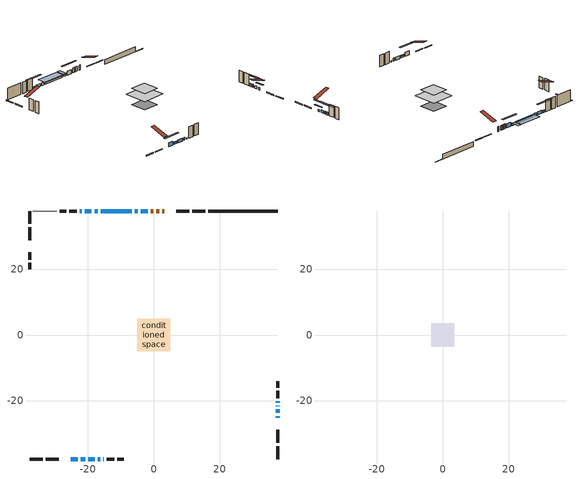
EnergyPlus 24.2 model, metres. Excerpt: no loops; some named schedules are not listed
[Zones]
conditioned space
 floor adiabatic (AdiabaticFloorConstruction): -4.98,-4.98 -4.98,4.98 4.98,4.98 4.98,-4.98 z3.81
 floor foundation (Slab1 construction): -3.52,-3.52 -3.52,3.52 3.52,3.52 3.52,-3.52 z-0.64
 wall outside (RimJoist1 construction): 15.67,37.63 11.73,37.63 / -37.63,-37.63 -33.69,-37.63 / -37.63,37.63 -37.63,33.69 / 37.63,-37.63 37.63,-33.69 z1.37:1.67
 wall outside (RimJoist2 construction): 10.8,37.63 6.86,37.63 / -32.76,-37.63 -28.82,-37.63 / -37.63,32.76 -37.63,28.82 / 37.63,-32.76 37.63,-28.82 z1.37:1.67
 wall outside (AdiabaticWallConstruction 1): 3.19,37.63 2.61,37.63 / 1.68,37.63 0.83,37.63 / -0.1,37.63 -0.92,37.63 z1.37:3.4
 wall outside (AdiabaticWallConstruction): 37.63,-25.15 37.63,-24.59 z1.37:2.29; 37.63,-23.67 37.63,-22.5 / -21.83,37.63 -22.4,37.63 z1.37:2.44; -1.85,37.63 -3.91,37.63 / -25.15,-37.63 -23.1,-37.63 z1.37:3.05; -4.83,37.63 -5.75,37.63 / -6.68,37.63 -16.05,37.63 z1.37:2.08; -22.17,-37.63 -20.85,-37.63 z1.37:2.03; -16.98,37.63 -17.97,37.63 / -18.9,37.63 -20.91,37.63 / -19.92,-37.63 -17.91,-37.63 / -16.98,-37.63 -16.3,-37.63 / 37.63,-21.57 37.63,-21.47 / 37.63,-20.54 37.63,-20.13 z1.37:2.59; -15.37,-37.63 -15.21,-37.63 z1.37:1.73
 wall outside (Wall1 construction): -23.32,37.63 -25.6,37.63 / -14.29,-37.63 -12.01,-37.63 / -37.63,25.15 -37.63,22.87 / 37.63,-19.2 37.63,-16.92 z1.37:6.25
 wall outside (Wall2 construction): -26.53,37.63 -28.51,37.63 / -11.08,-37.63 -9.1,-37.63 / -37.63,21.94 -37.63,19.97 / 37.63,-15.99 37.63,-14.02 z1.37:6.25
 wall foundation (FoundationWall1 construction): 16.6,37.63,-0.64 16.6,37.63,1.37 33.35,37.63,1.37 33.35,37.63,-0.54 37.63,37.63,-0.54 37.63,37.63,-0.64
 wall adiabatic (Wall3 construction): -29.44,37.63 -36.7,37.63 z1.37:6.25
 window (WindowConstruction): 37.63,-25.15 37.63,-24.6 z1.37:2.28
 window (WindowConstruction 6): 37.63,-23.67 37.63,-22.5 z1.37:2.44
 window (WindowConstruction 7): -1.85,37.63 -3.91,37.63 z1.37:3.05
 window (WindowConstruction 8): -25.15,-37.63 -23.1,-37.63 z1.37:3.05
 window (WindowConstruction 12): -4.84,37.63 -5.75,37.63 z1.37:2.08
 window (WindowConstruction 13): -6.68,37.63 -16.05,37.63 z1.37:2.08
 window (WindowConstruction 14): -22.17,-37.63 -20.85,-37.63 z1.37:2.03
 window (WindowConstruction 1): -16.98,37.63 -17.97,37.63 z1.37:2.59
 window (WindowConstruction 2): -18.9,37.63 -20.91,37.63 z1.37:2.59
 window (WindowConstruction 3): -19.92,-37.63 -17.91,-37.63 z1.37:2.59
 window (WindowConstruction 4): -16.98,-37.63 -16.3,-37.63 z1.37:2.59
 window (WindowConstruction 9): -21.84,37.63 -22.39,37.63 z1.37:2.44
 window (WindowConstruction 10): -15.37,-37.63 -15.22,-37.63 z1.37:1.73
 window (WindowConstruction 11): 37.63,-21.57 37.63,-21.47 z1.37:2.59
 window (WindowConstruction 5): 37.63,-20.54 37.63,-20.13 z1.37:2.59
 door (Door): 3.19,37.63 2.61,37.63 z1.37:3.4
 door (Door 1): 1.68,37.63 0.83,37.63 z1.37:3.4
 door (Door 2): -0.1,37.63 -0.92,37.63 z1.37:3.4
 ceiling adiabatic (AdiabaticFloorConstruction): 4.98,-4.98 4.98,4.98 -4.98,4.98 -4.98,-4.98 z3.81
attic - vented
 floor to conditioned space (Floor1 construction Reversed): -3.52,-3.52 -3.52,3.52 3.52,3.52 3.52,-3.52 z6.25
 roof outside (Roof1 construction): 4.12,37.63,6.25 4.12,30.78,8.53 5.93,30.78,8.53 5.93,37.63,6.25; -26.08,-37.63,6.25 -26.08,-30.78,8.53 -27.89,-30.78,8.53 -27.89,-37.63,6.25; -37.63,26.08,6.25 -30.78,26.08,8.53 -30.78,27.89,8.53 -37.63,27.89,6.25; 37.63,-26.08,6.25 30.78,-26.08,8.53 30.78,-27.89,8.53 37.63,-27.89,6.25
shading: 37.63,-23.07 37.63,-26.67 38.24,-26.67 38.24,-23.07 z3.81; 37.63,-19.15 37.63,-27.02 38.24,-27.02 38.24,-19.15 z5.79; -6.65,37.63 0.89,37.63 0.89,38.24 -6.65,38.24 z5.79; -20.36,-37.63 -27.89,-37.63 -27.89,-38.24 -20.36,-38.24 z5.79; -6.05,37.63 -4.54,37.63 -4.54,40.98 -6.05,40.98 z2.38; -16.35,37.63 -6.38,37.63 -6.38,40.98 -16.35,40.98 z2.38; -20.55,-37.63 -22.47,-37.63 -22.47,-37.93 -20.55,-37.93 z2.33; -26.05,37.63 -18.17,37.63 -18.17,38.24 -26.05,38.24 z6.1; -15.07,-37.63 -15.52,-37.63 -15.52,-37.78 -15.07,-37.78 z1.88; 37.63,-16.78 37.63,-23.89 38.24,-23.89 38.24,-16.78 z5.94
[Building]
Building 1: Terrain=Suburbs
[Site:Location]
Montreal Intl AP_QC: Latitude {deg}=45.47; Longitude {deg}=-73.74; Time Zone {hr}=-5; Elevation {m}=36; Keep Site Location Information=Yes
[Site:GroundTemperature:Shallow]
2.07863, -0.316383, -0.508184, 0.628371, 5.19101, 9.73239, 13.6695, 16.1636, 16.3755, 14.347, 10.5102, 6.10817
[Site:WaterMainsTemperature]
Calculation Method=Schedule; Temperature Schedule=mains temperature schedule
[Material] Roughness=Rough; Thermal Absorptance=0.9
Name | Thickness {m} | Conductivity {W/m-K} | Density {kg/m3} | Specific Heat {J/kg-K} | Solar Absorptance | Visible Absorptance
asphalt or fiberglass shingles | 0.00635 | 0.162714 | 1121.4 | 1465.45 | 0.4 | 0.4
ceiling loosefill ins | 0.169333 | 0.0480833 | 16.02 | 1046.75 | 0.7 | 0.7
ceiling stud and cavity | 0.1397 | 0.120941 | 65.682 | 1177.47 | 0.7 | 0.7
concrete 4.0 in. | 0.1016 | 1.803125 | 2242.8 | 837.4 | 0.7 | 0.7
concrete 8.0 in. | 0.2032 | 1.803125 | 2242.8 | 837.4 | 0.7 | 0.7
door material | 0.04445 | 0.0451087 | 512.64 | 1214.23 | 0.7 | 0.7
door material 1 | 0.04445 | 0.188738 | 512.64 | 1214.23 | 0.7 | 0.7
door material 2 | 0.04445 | 0.053851 | 512.64 | 1214.23 | 0.7 | 0.7
floor covering | 0.0127 | 0.0433444 | 54.468 | 1339.84 | 0.6 | 0.6
floor rigid ins; wall rigid ins | 0.512978 | 0.029427 | 32.04 | 1214.23 | 0.7 | 0.7
floor stud and cavity | 0.1397 | 1.75129 | 37.0049 | 1207.88 | 0.7 | 0.7
furniture material conditioned space 1 | 0.1524 | 0.115458 | 640.8 | 1214.23 | 0.6 | 0.6
gypsum board | 0.0127 | 0.160291 | 801 | 837.4 | 0.6 | 0.6
osb sheathing 0.5 in. | 0.0127 | 0.115458 | 512.64 | 1214.23 | 0.7 | 0.7
osb sheathing 0.5 in. 1 | 0.0127 | 0.115458 | 512.64 | 1214.23 | 0.4 | 0.4
osb sheathing 0.75 in. | 0.01905 | 0.115458 | 512.64 | 1214.23 | 0.7 | 0.7
osb sheathing 2.0 in. | 0.0508 | 0.115458 | 512.64 | 1214.23 | 0.7 | 0.7
rim joist stud and cavity | 0.0508 | 0.433314 | 125.044 | 1163.47 | 0.6 | 0.6
rim joist stud and cavity 1 | 0.0508 | 0.0364001 | 125.044 | 1163.47 | 0.6 | 0.6
wall stud and cavity | 0.1397 | 0.0954735 | 139.0536 | 1170.24 | 0.7 | 0.7
wall stud and cavity 1 | 0.1397 | 0.0953587 | 139.0536 | 1170.24 | 0.7 | 0.7
wall stud and cavity 2 | 0.1397 | 0.0858134 | 139.0536 | 1170.24 | 0.7 | 0.7
wall stud and cavity 3 | 0.0889 | 0.380278 | 52.3479 | 1209.89 | 0.7 | 0.7
wall stud and cavity 4 | 0.0889 | 0.391764 | 83.0341 | 1211.67 | 0.7 | 0.7
wood siding | 0.0254 | 0.102417 | 544.68 | 1172.36 | 0.4 | 0.4
wood siding 1; wood siding 2; wood siding 3 | 0.0254 | 0.102417 | 544.68 | 1172.36 | 0.7 | 0.7
[WindowMaterial:SimpleGlazingSystem]
Name | U-Factor {W/m2-K} | Solar Heat Gain Coefficient
WindowMaterial | 2.765186 | 0.49
WindowMaterial 1 | 2.78222 | 0.58
WindowMaterial 10 | 5.17039 | 0.63
WindowMaterial 11 | 4.08646 | 0.69
WindowMaterial 12 | 4.880241 | 0.64
WindowMaterial 2 | 2.790737 | 0.63
WindowMaterial 3 | 2.77711 | 0.55
WindowMaterial 4 | 3.05136 | 0.43
WindowMaterial 5 | 2.99401 | 0.55
WindowMaterial 6 | 2.79471 | 0.65
WindowMaterial 7 | 1.99752 | 0.31
WindowMaterial 8 | 3.76906 | 0.33
WindowMaterial 9 | 2.677177 | 0.41
[Construction]
AdiabaticFloorConstruction: floor stud and cavity, floor rigid ins, osb sheathing 0.75 in., floor covering
AdiabaticWallConstruction: wood siding 2, wall rigid ins, wall stud and cavity 3, gypsum board
AdiabaticWallConstruction 1: wood siding 3, wall rigid ins, wall stud and cavity 3, gypsum board
Door: door material
Door 1: door material 1
Door 2: door material 2
Floor1 construction Reversed: gypsum board, ceiling stud and cavity, ceiling loosefill ins
FoundationWall1 construction: concrete 8.0 in.
furniture construction conditioned space 1: furniture material conditioned space 1
PartitionWallConstruction: gypsum board, wall stud and cavity 4, gypsum board
RimJoist1 construction: wood siding 1, osb sheathing 2.0 in., rim joist stud and cavity
RimJoist2 construction: wood siding 1, osb sheathing 2.0 in., rim joist stud and cavity 1
Roof1 construction: asphalt or fiberglass shingles
Slab1 construction: concrete 4.0 in.
Wall1 construction: wood siding, osb sheathing 0.5 in., wall stud and cavity, gypsum board
Wall2 construction: wood siding, osb sheathing 0.5 in., wall stud and cavity 1, gypsum board
Wall3 construction: osb sheathing 0.5 in. 1, wall stud and cavity 2, gypsum board
WindowConstruction: WindowMaterial
WindowConstruction 1: WindowMaterial 1
WindowConstruction 10: WindowMaterial 8
WindowConstruction 11: WindowMaterial 9
WindowConstruction 12: WindowMaterial 10
WindowConstruction 13: WindowMaterial 11
WindowConstruction 14: WindowMaterial 12
WindowConstruction 2; WindowConstruction 3: WindowMaterial 2
WindowConstruction 4: WindowMaterial 3
WindowConstruction 5: WindowMaterial 4
WindowConstruction 6: WindowMaterial 5
WindowConstruction 7; WindowConstruction 8: WindowMaterial 6
WindowConstruction 9: WindowMaterial 7
[Zone] Multiplier=1; Part of Total Floor Area=Yes
Name | Volume {m3}
attic - vented | 18.3885
conditioned space | 368.6
[Space]
Name | Zone | Volume {m3}
attic - vented 1 | attic - vented | 18.3885
conditioned space 1 | conditioned space | 368.6
[ZoneInfiltration:EffectiveLeakageArea]
infil attic - vented 1: Zone or Space=attic - vented 1; Schedule=Always On Discrete; Effective Air Leakage Area {cm2}=1982.4; Stack Coefficient=0.000158938; Wind Coefficient=8.51794e-06
[ZoneMixing]
whole house fan mix: Zone or Space=attic - vented; Schedule=Always On Continuous; Design Flow Rate Calculation Method=Flow/Zone; Design Flow Rate {m3/s}=0; Source Zone or Space=conditioned space
[SurfaceProperty:ExposedFoundationPerimeter]
Slab1: Exposed Perimeter Calculation Method=TotalExposedPerimeter; Total Exposed Perimeter {m}=21.031
[InternalMass] Zone or ZoneList=conditioned space; Space or SpaceList=conditioned space 1
Name | Construction | Surface Area {m2}
furniture mass conditioned space 1 | furniture construction conditioned space 1 | 59.4799
partition wall mass | PartitionWallConstruction | 148.7
[Lights]
interior lighting: Zone or ZoneList or Space or SpaceList=conditioned space 1; Schedule=interior lighting schedule; Design Level Calculation Method=LightingLevel; Lighting Level {W}=343.2; Return Air Fraction=0; Fraction Radiant=0.6; Fraction Visible=0.2; Fraction Replaceable=1
[People]
occupants: Zone or ZoneList or Space or SpaceList=conditioned space 1; Number of People Schedule=occupants schedule; Number of People Calculation Method=People; Number of People=3; Fraction Radiant=0.314171; Sensible Heat Fraction=0.56303; Activity Level Schedule=occupants activity schedule; Carbon Dioxide Generation Rate {m3/s-W}=0; Enable ASHRAE 55 Comfort Warnings=No; Mean Radiant Temperature Calculation Type=EnclosureAveraged
[ElectricEquipment] Zone or ZoneList or Space or SpaceList=conditioned space 1; Design Level Calculation Method=EquipmentLevel
Name | Schedule | Design Level {W} | Fraction Latent | Fraction Radiant | Fraction Lost
clothes dryer | clothes dryer schedule | 140.772 | 0.015 | 0.081 | 0.85
clothes washer | clothes washer schedule | 32.1985 | 0.03 | 0.162 | 0.7
cooking range | cooking range schedule | 208.969 | 0.08 | 0.432 | 0.2
dishwasher | dishwasher schedule | 66.8632 | 0.3 | 0.18 | 0.4
fridge | fridge schedule | 72.9452 | 0 | 0.6 | 0
mech vent bath fan 0 | mech vent bath fan 0 schedule | 50.2 | 0 | 0 | 1
mech vent bath fan 1 | mech vent bath fan 1 schedule | 50.2 | 0 | 0 | 1
mech vent house fan | mech vent house fan schedule | 0 | 0 | 0 | 1
mech vent house fan cfis | mech vent house fan cfis schedule | 0 | 0 | 0 | 0
mech vent range fan 0 | mech vent range fan 0 schedule | 57 | 0 | 0 | 1
misc plug loads | misc plug loads schedule | 494.7 | 0.045 | 0.513 | 0.1
whole house fan | Always On Discrete | 0 | 0 | 0 | 1
[OtherEquipment] Zone or ZoneList or Space or SpaceList=conditioned space 1; Design Level Calculation Method=EquipmentLevel
Name | Fuel Type | Schedule | Design Level {W} | Fraction Latent | Fraction Radiant | Fraction Lost
clothes dryer 1 | Electricity | clothes dryer schedule | 0 | 0.015 | 0.081 | 0.85
cooking range 1 | Electricity | cooking range schedule | 0 | 0.08 | 0.432 | 0.2
general water use latent | None | general water use schedule | 59.3978 | 1 | 0 | 0
general water use sensible | None | general water use schedule | -58.539 | 0 | 0.6 | 0
mech vent house fan latent load | None | Always On Discrete | 0 | 1 | 0 | 0
mech vent house fan sensible load | None | Always On Discrete | 0 | 0 | 0 | 0
water heater energy adjustment1 | Electricity | Always On Discrete | 0.01 | 0 | 0 | 1
[ZoneInfiltration:DesignFlowRate] Zone or ZoneList or Space or SpaceList=conditioned space 1; Schedule=Always On Discrete; Design Flow Rate Calculation Method=Flow/Zone; Design Flow Rate {m3/s}=0
infil flow; natural vent flow; whole house fan flow
[Foundation:Kiva]
Foundation Kiva 1: Initial Indoor Air Temperature {C}=18; Wall Height Above Grade {m}=1.37002; Wall Depth Below Slab {m}=0.2032
[Foundation:Kiva:Settings]
Soil Conductivity {W/m-K}=0.849921; Soil Density {kg/m3}=1842.3; Soil Specific Heat {J/kg-K}=418.7; Ground Solar Absorptivity=0.9; Ground Thermal Absorptivity=0.9; Ground Surface Roughness {m}=0.03; Far-Field Width {m}=40; Deep-Ground Boundary Condition=ZeroFlux; Deep-Ground Depth {m}=40; Minimum Cell Dimension {m}=0.2; Maximum Cell Growth Coefficient=3; Simulation Timestep=Timestep
[Exterior:Lights]
exterior lighting: Schedule=exterior lighting schedule; Design Level {W}=75.6
[Schedule:Constant]
Name | Hourly Value
Always On Continuous; mech vent house fan schedule; mech vent house fan cfis schedule; Always On Discrete | 1
occupants activity schedule | 117.228
fridge schedule | 0
[Schedule:Week:Daily]
interior lighting schedule Week Rule - Jan1-Jan27: interior lighting schedule day, interior lighting schedule day, interior lighting schedule day, interior lighting schedule day, interior lighting schedule day, interior lighting schedule day, interior lighting schedule day, interior lighting schedule default day, interior lighting schedule default day, interior lighting schedule default day, interior lighting schedule default day, interior lighting schedule default day
interior lighting schedule Week Rule - Jan28-Feb3: interior lighting schedule day, interior lighting schedule day, interior lighting schedule day, interior lighting schedule day, interior lighting schedule day 1, interior lighting schedule day 1, interior lighting schedule day 1, interior lighting schedule default day, interior lighting schedule default day, interior lighting schedule default day, interior lighting schedule default day, interior lighting schedule default day
interior lighting schedule Week Rule - Feb4-Feb24: interior lighting schedule day 1, interior lighting schedule day 1, interior lighting schedule day 1, interior lighting schedule day 1, interior lighting schedule day 1, interior lighting schedule day 1, interior lighting schedule day 1, interior lighting schedule default day, interior lighting schedule default day, interior lighting schedule default day, interior lighting schedule default day, interior lighting schedule default day
interior lighting schedule Week Rule - Feb25-Mar3: interior lighting schedule day 1, interior lighting schedule day 1, interior lighting schedule day 1, interior lighting schedule day 1, interior lighting schedule day 2, interior lighting schedule day 2, interior lighting schedule day 2, interior lighting schedule default day, interior lighting schedule default day, interior lighting schedule default day, interior lighting schedule default day, interior lighting schedule default day
interior lighting schedule Week Rule - Mar4-Mar31: interior lighting schedule day 2, interior lighting schedule day 2, interior lighting schedule day 2, interior lighting schedule day 2, interior lighting schedule day 2, interior lighting schedule day 2, interior lighting schedule day 2, interior lighting schedule default day, interior lighting schedule default day, interior lighting schedule default day, interior lighting schedule default day, interior lighting schedule default day
interior lighting schedule Week Rule - Apr1-Apr28: interior lighting schedule day 3, interior lighting schedule day 3, interior lighting schedule day 3, interior lighting schedule day 3, interior lighting schedule day 3, interior lighting schedule day 3, interior lighting schedule day 3, interior lighting schedule default day, interior lighting schedule default day, interior lighting schedule default day, interior lighting schedule default day, interior lighting schedule default day
interior lighting schedule Week Rule - Apr29-May5: interior lighting schedule day 3, interior lighting schedule day 3, interior lighting schedule day 4, interior lighting schedule day 4, interior lighting schedule day 4, interior lighting schedule day 4, interior lighting schedule day 4, interior lighting schedule default day, interior lighting schedule default day, interior lighting schedule default day, interior lighting schedule default day, interior lighting schedule default day
interior lighting schedule Week Rule - May6-May26: interior lighting schedule day 4, interior lighting schedule day 4, interior lighting schedule day 4, interior lighting schedule day 4, interior lighting schedule day 4, interior lighting schedule day 4, interior lighting schedule day 4, interior lighting schedule default day, interior lighting schedule default day, interior lighting schedule default day, interior lighting schedule default day, interior lighting schedule default day
interior lighting schedule Week Rule - May27-Jun2: interior lighting schedule day 4, interior lighting schedule day 4, interior lighting schedule day 4, interior lighting schedule day 4, interior lighting schedule day 4, interior lighting schedule day 5, interior lighting schedule day 5, interior lighting schedule default day, interior lighting schedule default day, interior lighting schedule default day, interior lighting schedule default day, interior lighting schedule default day
interior lighting schedule Week Rule - Jun3-Jun30: interior lighting schedule day 5, interior lighting schedule day 5, interior lighting schedule day 5, interior lighting schedule day 5, interior lighting schedule day 5, interior lighting schedule day 5, interior lighting schedule day 5, interior lighting schedule default day, interior lighting schedule default day, interior lighting schedule default day, interior lighting schedule default day, interior lighting schedule default day
interior lighting schedule Week Rule - Jul1-Jul28: interior lighting schedule day 6, interior lighting schedule day 6, interior lighting schedule day 6, interior lighting schedule day 6, interior lighting schedule day 6, interior lighting schedule day 6, interior lighting schedule day 6, interior lighting schedule default day, interior lighting schedule default day, interior lighting schedule default day, interior lighting schedule default day, interior lighting schedule default day
interior lighting schedule Week Rule - Jul29-Aug4: interior lighting schedule day 6, interior lighting schedule day 6, interior lighting schedule day 6, interior lighting schedule day 7, interior lighting schedule day 7, interior lighting schedule day 7, interior lighting schedule day 7, interior lighting schedule default day, interior lighting schedule default day, interior lighting schedule default day, interior lighting schedule default day, interior lighting schedule default day
interior lighting schedule Week Rule - Aug5-Aug25: interior lighting schedule day 7, interior lighting schedule day 7, interior lighting schedule day 7, interior lighting schedule day 7, interior lighting schedule day 7, interior lighting schedule day 7, interior lighting schedule day 7, interior lighting schedule default day, interior lighting schedule default day, interior lighting schedule default day, interior lighting schedule default day, interior lighting schedule default day
interior lighting schedule Week Rule - Aug26-Sep1: interior lighting schedule day 7, interior lighting schedule day 7, interior lighting schedule day 7, interior lighting schedule day 7, interior lighting schedule day 7, interior lighting schedule day 7, interior lighting schedule day 8, interior lighting schedule default day, interior lighting schedule default day, interior lighting schedule default day, interior lighting schedule default day, interior lighting schedule default day
interior lighting schedule Week Rule - Sep2-Sep29: interior lighting schedule day 8, interior lighting schedule day 8, interior lighting schedule day 8, interior lighting schedule day 8, interior lighting schedule day 8, interior lighting schedule day 8, interior lighting schedule day 8, interior lighting schedule default day, interior lighting schedule default day, interior lighting schedule default day, interior lighting schedule default day, interior lighting schedule default day
interior lighting schedule Week Rule - Sep30-Oct6: interior lighting schedule day 8, interior lighting schedule day 9, interior lighting schedule day 9, interior lighting schedule day 9, interior lighting schedule day 9, interior lighting schedule day 9, interior lighting schedule day 9, interior lighting schedule default day, interior lighting schedule default day, interior lighting schedule default day, interior lighting schedule default day, interior lighting schedule default day
interior lighting schedule Week Rule - Oct7-Oct27: interior lighting schedule day 9, interior lighting schedule day 9, interior lighting schedule day 9, interior lighting schedule day 9, interior lighting schedule day 9, interior lighting schedule day 9, interior lighting schedule day 9, interior lighting schedule default day, interior lighting schedule default day, interior lighting schedule default day, interior lighting schedule default day, interior lighting schedule default day
interior lighting schedule Week Rule - Oct28-Nov3: interior lighting schedule day 9, interior lighting schedule day 9, interior lighting schedule day 9, interior lighting schedule day 9, interior lighting schedule day 10, interior lighting schedule day 10, interior lighting schedule day 10, interior lighting schedule default day, interior lighting schedule default day, interior lighting schedule default day, interior lighting schedule default day, interior lighting schedule default day
interior lighting schedule Week Rule - Nov4-Nov24: interior lighting schedule day 10, interior lighting schedule day 10, interior lighting schedule day 10, interior lighting schedule day 10, interior lighting schedule day 10, interior lighting schedule day 10, interior lighting schedule day 10, interior lighting schedule default day, interior lighting schedule default day, interior lighting schedule default day, interior lighting schedule default day, interior lighting schedule default day
interior lighting schedule Week Rule - Nov25-Dec1: interior lighting schedule day 10, interior lighting schedule day 10, interior lighting schedule day 10, interior lighting schedule day 10, interior lighting schedule day 10, interior lighting schedule day 10, interior lighting schedule day 11, interior lighting schedule default day, interior lighting schedule default day, interior lighting schedule default day, interior lighting schedule default day, interior lighting schedule default day
interior lighting schedule Week Rule - Dec2-Dec31: interior lighting schedule day 11, interior lighting schedule day 11, interior lighting schedule day 11, interior lighting schedule day 11, interior lighting schedule day 11, interior lighting schedule day 11, interior lighting schedule day 11, interior lighting schedule default day, interior lighting schedule default day, interior lighting schedule default day, interior lighting schedule default day, interior lighting schedule default day
occupants schedule Week Rule - Jan1-Dec31: occupants schedule day, occupants schedule day, occupants schedule day, occupants schedule day, occupants schedule day, occupants schedule day, occupants schedule day, occupants schedule default day, occupants schedule default day, occupants schedule default day, occupants schedule default day, occupants schedule default day
clothes dryer schedule Week Rule - Jan1-Dec31: clothes dryer schedule day, clothes dryer schedule day, clothes dryer schedule day, clothes dryer schedule day, clothes dryer schedule day, clothes dryer schedule day, clothes dryer schedule day, clothes dryer schedule default day, clothes dryer schedule default day, clothes dryer schedule default day, clothes dryer schedule default day, clothes dryer schedule default day
clothes washer schedule Week Rule - Jan1-Dec31: clothes washer schedule day, clothes washer schedule day, clothes washer schedule day, clothes washer schedule day, clothes washer schedule day, clothes washer schedule day, clothes washer schedule day, clothes washer schedule default day, clothes washer schedule default day, clothes washer schedule default day, clothes washer schedule default day, clothes washer schedule default day
cooking range schedule Week Rule - Jan1-Dec31: cooking range schedule day, cooking range schedule day, cooking range schedule day, cooking range schedule day, cooking range schedule day, cooking range schedule day, cooking range schedule day, cooking range schedule default day, cooking range schedule default day, cooking range schedule default day, cooking range schedule default day, cooking range schedule default day
dishwasher schedule Week Rule - Jan1-Dec31: dishwasher schedule day, dishwasher schedule day, dishwasher schedule day, dishwasher schedule day, dishwasher schedule day, dishwasher schedule day, dishwasher schedule day, dishwasher schedule default day, dishwasher schedule default day, dishwasher schedule default day, dishwasher schedule default day, dishwasher schedule default day
mech vent bath fan 0 schedule Week Rule - Jan1-Dec31: mech vent bath fan 0 schedule day, mech vent bath fan 0 schedule day, mech vent bath fan 0 schedule day, mech vent bath fan 0 schedule day, mech vent bath fan 0 schedule day, mech vent bath fan 0 schedule day, mech vent bath fan 0 schedule day, mech vent bath fan 0 schedule default day, mech vent bath fan 0 schedule default day, mech vent bath fan 0 schedule default day, mech vent bath fan 0 schedule default day, mech vent bath fan 0 schedule default day
mech vent bath fan 1 schedule Week Rule - Jan1-Dec31: mech vent bath fan 1 schedule day, mech vent bath fan 1 schedule day, mech vent bath fan 1 schedule day, mech vent bath fan 1 schedule day, mech vent bath fan 1 schedule day, mech vent bath fan 1 schedule day, mech vent bath fan 1 schedule day, mech vent bath fan 1 schedule default day, mech vent bath fan 1 schedule default day, mech vent bath fan 1 schedule default day, mech vent bath fan 1 schedule default day, mech vent bath fan 1 schedule default day
mech vent range fan 0 schedule Week Rule - Jan1-Dec31: mech vent range fan 0 schedule day, mech vent range fan 0 schedule day, mech vent range fan 0 schedule day, mech vent range fan 0 schedule day, mech vent range fan 0 schedule day, mech vent range fan 0 schedule day, mech vent range fan 0 schedule day, mech vent range fan 0 schedule default day, mech vent range fan 0 schedule default day, mech vent range fan 0 schedule default day, mech vent range fan 0 schedule default day, mech vent range fan 0 schedule default day
misc plug loads schedule Week Rule - Jan1-Dec31: misc plug loads schedule day, misc plug loads schedule day, misc plug loads schedule day, misc plug loads schedule day, misc plug loads schedule day, misc plug loads schedule day, misc plug loads schedule day, misc plug loads schedule default day, misc plug loads schedule default day, misc plug loads schedule default day, misc plug loads schedule default day, misc plug loads schedule default day
general water use schedule Week Rule - Jan1-Dec31: general water use schedule day, general water use schedule day, general water use schedule day, general water use schedule day, general water use schedule day, general water use schedule day, general water use schedule day, general water use schedule default day, general water use schedule default day, general water use schedule default day, general water use schedule default day, general water use schedule default day
exterior lighting schedule Week Rule - Jan1-Jan27: exterior lighting schedule day, exterior lighting schedule day, exterior lighting schedule day, exterior lighting schedule day, exterior lighting schedule day, exterior lighting schedule day, exterior lighting schedule day, exterior lighting schedule default day, exterior lighting schedule default day, exterior lighting schedule default day, exterior lighting schedule default day, exterior lighting schedule default day
exterior lighting schedule Week Rule - Jan28-Feb3: exterior lighting schedule day, exterior lighting schedule day, exterior lighting schedule day, exterior lighting schedule day, exterior lighting schedule day 1, exterior lighting schedule day 1, exterior lighting schedule day 1, exterior lighting schedule default day, exterior lighting schedule default day, exterior lighting schedule default day, exterior lighting schedule default day, exterior lighting schedule default day
exterior lighting schedule Week Rule - Feb4-Feb24: exterior lighting schedule day 1, exterior lighting schedule day 1, exterior lighting schedule day 1, exterior lighting schedule day 1, exterior lighting schedule day 1, exterior lighting schedule day 1, exterior lighting schedule day 1, exterior lighting schedule default day, exterior lighting schedule default day, exterior lighting schedule default day, exterior lighting schedule default day, exterior lighting schedule default day
exterior lighting schedule Week Rule - Feb25-Mar3: exterior lighting schedule day 1, exterior lighting schedule day 1, exterior lighting schedule day 1, exterior lighting schedule day 1, exterior lighting schedule day 2, exterior lighting schedule day 2, exterior lighting schedule day 2, exterior lighting schedule default day, exterior lighting schedule default day, exterior lighting schedule default day, exterior lighting schedule default day, exterior lighting schedule default day
exterior lighting schedule Week Rule - Mar4-Mar31: exterior lighting schedule day 2, exterior lighting schedule day 2, exterior lighting schedule day 2, exterior lighting schedule day 2, exterior lighting schedule day 2, exterior lighting schedule day 2, exterior lighting schedule day 2, exterior lighting schedule default day, exterior lighting schedule default day, exterior lighting schedule default day, exterior lighting schedule default day, exterior lighting schedule default day
exterior lighting schedule Week Rule - Apr1-Apr28: exterior lighting schedule day 3, exterior lighting schedule day 3, exterior lighting schedule day 3, exterior lighting schedule day 3, exterior lighting schedule day 3, exterior lighting schedule day 3, exterior lighting schedule day 3, exterior lighting schedule default day, exterior lighting schedule default day, exterior lighting schedule default day, exterior lighting schedule default day, exterior lighting schedule default day
exterior lighting schedule Week Rule - Apr29-May5: exterior lighting schedule day 3, exterior lighting schedule day 3, exterior lighting schedule day 4, exterior lighting schedule day 4, exterior lighting schedule day 4, exterior lighting schedule day 4, exterior lighting schedule day 4, exterior lighting schedule default day, exterior lighting schedule default day, exterior lighting schedule default day, exterior lighting schedule default day, exterior lighting schedule default day
exterior lighting schedule Week Rule - May6-May26: exterior lighting schedule day 4, exterior lighting schedule day 4, exterior lighting schedule day 4, exterior lighting schedule day 4, exterior lighting schedule day 4, exterior lighting schedule day 4, exterior lighting schedule day 4, exterior lighting schedule default day, exterior lighting schedule default day, exterior lighting schedule default day, exterior lighting schedule default day, exterior lighting schedule default day
exterior lighting schedule Week Rule - May27-Jun2: exterior lighting schedule day 4, exterior lighting schedule day 4, exterior lighting schedule day 4, exterior lighting schedule day 4, exterior lighting schedule day 4, exterior lighting schedule day 5, exterior lighting schedule day 5, exterior lighting schedule default day, exterior lighting schedule default day, exterior lighting schedule default day, exterior lighting schedule default day, exterior lighting schedule default day
exterior lighting schedule Week Rule - Jun3-Jun30: exterior lighting schedule day 5, exterior lighting schedule day 5, exterior lighting schedule day 5, exterior lighting schedule day 5, exterior lighting schedule day 5, exterior lighting schedule day 5, exterior lighting schedule day 5, exterior lighting schedule default day, exterior lighting schedule default day, exterior lighting schedule default day, exterior lighting schedule default day, exterior lighting schedule default day
exterior lighting schedule Week Rule - Jul1-Jul28: exterior lighting schedule day 6, exterior lighting schedule day 6, exterior lighting schedule day 6, exterior lighting schedule day 6, exterior lighting schedule day 6, exterior lighting schedule day 6, exterior lighting schedule day 6, exterior lighting schedule default day, exterior lighting schedule default day, exterior lighting schedule default day, exterior lighting schedule default day, exterior lighting schedule default day
exterior lighting schedule Week Rule - Jul29-Aug4: exterior lighting schedule day 6, exterior lighting schedule day 6, exterior lighting schedule day 6, exterior lighting schedule day 7, exterior lighting schedule day 7, exterior lighting schedule day 7, exterior lighting schedule day 7, exterior lighting schedule default day, exterior lighting schedule default day, exterior lighting schedule default day, exterior lighting schedule default day, exterior lighting schedule default day
exterior lighting schedule Week Rule - Aug5-Aug25: exterior lighting schedule day 7, exterior lighting schedule day 7, exterior lighting schedule day 7, exterior lighting schedule day 7, exterior lighting schedule day 7, exterior lighting schedule day 7, exterior lighting schedule day 7, exterior lighting schedule default day, exterior lighting schedule default day, exterior lighting schedule default day, exterior lighting schedule default day, exterior lighting schedule default day
exterior lighting schedule Week Rule - Aug26-Sep1: exterior lighting schedule day 7, exterior lighting schedule day 7, exterior lighting schedule day 7, exterior lighting schedule day 7, exterior lighting schedule day 7, exterior lighting schedule day 7, exterior lighting schedule day 8, exterior lighting schedule default day, exterior lighting schedule default day, exterior lighting schedule default day, exterior lighting schedule default day, exterior lighting schedule default day
exterior lighting schedule Week Rule - Sep2-Sep29: exterior lighting schedule day 8, exterior lighting schedule day 8, exterior lighting schedule day 8, exterior lighting schedule day 8, exterior lighting schedule day 8, exterior lighting schedule day 8, exterior lighting schedule day 8, exterior lighting schedule default day, exterior lighting schedule default day, exterior lighting schedule default day, exterior lighting schedule default day, exterior lighting schedule default day
[Schedule:Year]
interior lighting schedule: interior lighting schedule Week Rule - Jan1-Jan27, 1, 1, 1, 27, interior lighting schedule Week Rule - Jan28-Feb3, 1, 28, 2, 3, interior lighting schedule Week Rule - Feb4-Feb24, 2, 4, 2, 24, interior lighting schedule Week Rule - Feb25-Mar3, 2, 25, 3, 3, interior lighting schedule Week Rule - Mar4-Mar31, 3, 4, 3, 31, interior lighting schedule Week Rule - Apr1-Apr28, 4, 1, 4, 28, interior lighting schedule Week Rule - Apr29-May5, 4, 29, 5, 5, interior lighting schedule Week Rule - May6-May26, 5, 6, 5, 26, interior lighting schedule Week Rule - May27-Jun2, 5, 27, 6, 2, interior lighting schedule Week Rule - Jun3-Jun30, 6, 3, 6, 30, interior lighting schedule Week Rule - Jul1-Jul28, 7, 1, 7, 28, interior lighting schedule Week Rule - Jul29-Aug4, 7, 29, 8, 4, interior lighting schedule Week Rule - Aug5-Aug25, 8, 5, 8, 25, interior lighting schedule Week Rule - Aug26-Sep1, 8, 26, 9, 1, interior lighting schedule Week Rule - Sep2-Sep29, 9, 2, 9, 29, interior lighting schedule Week Rule - Sep30-Oct6, 9, 30, 10, 6, interior lighting schedule Week Rule - Oct7-Oct27, 10, 7, 10, 27, interior lighting schedule Week Rule - Oct28-Nov3, 10, 28, 11, 3, interior lighting schedule Week Rule - Nov4-Nov24, 11, 4, 11, 24, interior lighting schedule Week Rule - Nov25-Dec1, 11, 25, 12, 1, interior lighting schedule Week Rule - Dec2-Dec31, 12, 2, 12, 31
occupants schedule: occupants schedule Week Rule - Jan1-Dec31, 1, 1, 12, 31
clothes dryer schedule: clothes dryer schedule Week Rule - Jan1-Dec31, 1, 1, 12, 31
clothes washer schedule: clothes washer schedule Week Rule - Jan1-Dec31, 1, 1, 12, 31
cooking range schedule: cooking range schedule Week Rule - Jan1-Dec31, 1, 1, 12, 31
dishwasher schedule: dishwasher schedule Week Rule - Jan1-Dec31, 1, 1, 12, 31
mech vent bath fan 0 schedule: mech vent bath fan 0 schedule Week Rule - Jan1-Dec31, 1, 1, 12, 31
mech vent bath fan 1 schedule: mech vent bath fan 1 schedule Week Rule - Jan1-Dec31, 1, 1, 12, 31
mech vent range fan 0 schedule: mech vent range fan 0 schedule Week Rule - Jan1-Dec31, 1, 1, 12, 31
misc plug loads schedule: misc plug loads schedule Week Rule - Jan1-Dec31, 1, 1, 12, 31
general water use schedule: general water use schedule Week Rule - Jan1-Dec31, 1, 1, 12, 31
exterior lighting schedule: exterior lighting schedule Week Rule - Jan1-Jan27, 1, 1, 1, 27, exterior lighting schedule Week Rule - Jan28-Feb3, 1, 28, 2, 3, exterior lighting schedule Week Rule - Feb4-Feb24, 2, 4, 2, 24, exterior lighting schedule Week Rule - Feb25-Mar3, 2, 25, 3, 3, exterior lighting schedule Week Rule - Mar4-Mar31, 3, 4, 3, 31, exterior lighting schedule Week Rule - Apr1-Apr28, 4, 1, 4, 28, exterior lighting schedule Week Rule - Apr29-May5, 4, 29, 5, 5, exterior lighting schedule Week Rule - May6-May26, 5, 6, 5, 26, exterior lighting schedule Week Rule - May27-Jun2, 5, 27, 6, 2, exterior lighting schedule Week Rule - Jun3-Jun30, 6, 3, 6, 30, exterior lighting schedule Week Rule - Jul1-Jul28, 7, 1, 7, 28, exterior lighting schedule Week Rule - Jul29-Aug4, 7, 29, 8, 4, exterior lighting schedule Week Rule - Aug5-Aug25, 8, 5, 8, 25, exterior lighting schedule Week Rule - Aug26-Sep1, 8, 26, 9, 1, exterior lighting schedule Week Rule - Sep2-Sep29, 9, 2, 9, 29, exterior lighting schedule Week Rule - Sep30-Oct6, 9, 30, 10, 6, exterior lighting schedule Week Rule - Oct7-Oct27, 10, 7, 10, 27, exterior lighting schedule Week Rule - Oct28-Nov3, 10, 28, 11, 3, exterior lighting schedule Week Rule - Nov4-Nov24, 11, 4, 11, 24, exterior lighting schedule Week Rule - Nov25-Dec1, 11, 25, 12, 1, exterior lighting schedule Week Rule - Dec2-Dec31, 12, 2, 12, 31
[Schedule:Compact]
mains temperature schedule: Through: 01/01, For: AllDays, Until: 24:00, 6.56833, Through: 01/02, For: AllDays, Until: 24:00, 6.48722, Through: 01/03, For: AllDays, Until: 24:00, 6.40722, Through: 01/04, For: AllDays, Until: 24:00, 6.32889, Through: 01/05, For: AllDays, Until: 24:00, 6.25167, Through: 01/06, For: AllDays, Until: 24:00, 6.17611, Through: 01/07, For: AllDays, Until: 24:00, 6.10222, Through: 01/08, For: AllDays, Until: 24:00, 6.02944, Through: 01/09, For: AllDays, Until: 24:00, 5.95833, Through: 01/10, For: AllDays, Until: 24:00, 5.88889, Through: 01/11, For: AllDays, Until: 24:00, 5.82056, Through: 01/12, For: AllDays, Until: 24:00, 5.75444, Through: 01/13, For: AllDays, Until: 24:00, 5.68944, Through: 01/14, For: AllDays, Until: 24:00, 5.62611, Through: 01/15, For: AllDays, Until: 24:00, 5.56444, Through: 01/16, For: AllDays, Until: 24:00, 5.50444, Through: 01/17, For: AllDays, Until: 24:00, 5.44611, Through: 01/18, For: AllDays, Until: 24:00, 5.38944, Through: 01/19, For: AllDays, Until: 24:00, 5.33389, Through: 01/20, For: AllDays, Until: 24:00, 5.28111, Through: 01/21, For: AllDays, Until: 24:00, 5.22944, Through: 01/22, For: AllDays, Until: 24:00, 5.17944, Through: 01/23, For: AllDays, Until: 24:00, 5.13111, Through: 01/24, For: AllDays, Until: 24:00, 5.085, Through: 01/25, For: AllDays, Until: 24:00, 5.04056, Through: 01/26, For: AllDays, Until: 24:00, 4.99778, Through: 01/27, For: AllDays, Until: 24:00, 4.95667, Through: 01/28, For: AllDays, Until: 24:00, 4.91778, Through: 01/29, For: AllDays, Until: 24:00, 4.88056, Through: 01/30, For: AllDays, Until: 24:00, 4.845, Through: 01/31, For: AllDays, Until: 24:00, 4.81167, Through: 02/01, For: AllDays, Until: 24:00, 4.77944, Through: 02/02, For: AllDays, Until: 24:00, 4.75, Through: 02/03, For: AllDays, Until: 24:00, 4.72167, Through: 02/04, For: AllDays, Until: 24:00, 4.69611, Through: 02/05, For: AllDays, Until: 24:00, 4.67167, Through: 02/06, For: AllDays, Until: 24:00, 4.64944, Through: 02/07, For: AllDays, Until: 24:00, 4.62889, Through: 02/08, For: AllDays, Until: 24:00, 4.61056, Through: 02/09, For: AllDays, Until: 24:00, 4.59389, Through: 02/10, For: AllDays, Until: 24:00, 4.57944, Through: 02/11, For: AllDays, Until: 24:00, 4.56667, Through: 02/12, For: AllDays, Until: 24:00, 4.55611, Through: 02/13, For: AllDays, Until: 24:00, 4.54722, Through: 02/14, For: AllDays, Until: 24:00, 4.54056, Through: 02/15, For: AllDays, Until: 24:00, 4.53556, Through: 02/16, For: AllDays, Until: 24:00, 4.53278, Through: 02/17, For: AllDays, Until: 24:00, 4.53167, Through: 02/18, For: AllDays, Until: 24:00, 4.53278, Through: 02/19, For: AllDays, Until: 24:00, 4.53556, Through: 02/20, For: AllDays, Until: 24:00, 4.54056, Through: 02/21, For: AllDays, Until: 24:00, 4.54722, Through: 02/22, For: AllDays, Until: 24:00, 4.55611, Through: 02/23, For: AllDays, Until: 24:00, 4.56667, Through: 02/24, For: AllDays, Until: 24:00, 4.57944, Through: 02/25, For: AllDays, Until: 24:00, 4.59389, Through: 02/26, For: AllDays, Until: 24:00, 4.61056, Through: 02/27, For: AllDays, Until: 24:00, 4.62889, Through: 02/28, For: AllDays, Until: 24:00, 4.64889, Through: 03/01, For: AllDays, Until: 24:00, 4.67111, Through: 03/02, For: AllDays, Until: 24:00, 4.69556, Through: 03/03, For: AllDays, Until: 24:00, 4.72167, Through: 03/04, For: AllDays, Until: 24:00, 4.74944, Through: 03/05, For: AllDays, Until: 24:00, 4.77944, Through: 03/06, For: AllDays, Until: 24:00, 4.81111, Through: 03/07, For: AllDays, Until: 24:00, 4.84444, Through: 03/08, For: AllDays, Until: 24:00, 4.88, Through: 03/09, For: AllDays, Until: 24:00, 4.91722, Through: 03/10, For: AllDays, Until: 24:00, 4.95611, Through: 03/11, For: AllDays, Until: 24:00, 4.99722, Through: 03/12, For: AllDays, Until: 24:00, 5.04, Through: 03/13, For: AllDays, Until: 24:00, 5.08444, Through: 03/14, For: AllDays, Until: 24:00, 5.13056, Through: 03/15, For: AllDays, Until: 24:00, 5.17889, Through: 03/16, For: AllDays, Until: 24:00, 5.22833, Through: 03/17, For: AllDays, Until: 24:00, 5.28, Through: 03/18, For: AllDays, Until: 24:00, 5.33333, Through: 03/19, For: AllDays, Until: 24:00, 5.38833, Through: 03/20, For: AllDays, Until: 24:00, 5.445, Through: 03/21, For: AllDays, Until: 24:00, 5.50333, Through: 03/22, For: AllDays, Until: 24:00, 5.56333, Through: 03/23, For: AllDays, Until: 24:00, 5.625, Through: 03/24, For: AllDays, Until: 24:00, 5.68833, Through: 03/25, For: AllDays, Until: 24:00, 5.75333, Through: 03/26, For: AllDays, Until: 24:00, 5.81944, Through: 03/27, For: AllDays, Until: 24:00, 5.88778, Through: 03/28, For: AllDays, Until: 24:00, 5.95722, Through: 03/29, For: AllDays, Until: 24:00, 6.02833, Through: 03/30, For: AllDays, Until: 24:00, 6.10111, Through: 03/31, For: AllDays, Until: 24:00, 6.175, Through: 04/01, For: AllDays, Until: 24:00, 6.25056, Through: 04/02, For: AllDays, Until: 24:00, 6.32778, Through: 04/03, For: AllDays, Until: 24:00, 6.40611, Through: 04/04, For: AllDays, Until: 24:00, 6.48556, Through: 04/05, For: AllDays, Until: 24:00, 6.56722, Through: 04/06, For: AllDays, Until: 24:00, 6.64944, Through: 04/07, For: AllDays, Until: 24:00, 6.73333, Through: 04/08, For: AllDays, Until: 24:00, 6.81833, Through: 04/09, For: AllDays, Until: 24:00, 6.905, Through: 04/10, For: AllDays, Until: 24:00, 6.99278, Through: 04/11, For: AllDays, Until: 24:00, 7.08111, Through: 04/12, For: AllDays, Until: 24:00, 7.17167, Through: 04/13, For: AllDays, Until: 24:00, 7.26278, Through: 04/14, For: AllDays, Until: 24:00, 7.355, Through: 04/15, For: AllDays, Until: 24:00, 7.44833, Through: 04/16, For: AllDays, Until: 24:00, 7.54278, Through: 04/17, For: AllDays, Until: 24:00, 7.63889, Through: 04/18, For: AllDays, Until: 24:00, 7.735, Through: 04/19, For: AllDays, Until: 24:00, 7.83278, Through: 04/20, For: AllDays, Until: 24:00, 7.93167, Through: 04/21, For: AllDays, Until: 24:00, 8.03111, Through: 04/22, For: AllDays, Until: 24:00, 8.13167, Through: 04/23, For: AllDays, Until: 24:00, 8.23278, Through: 04/24, For: AllDays, Until: 24:00, 8.335, Through: 04/25, For: AllDays, Until: 24:00, 8.43778, Through: 04/26, For: AllDays, Until: 24:00, 8.54167, Through: 04/27, For: AllDays, Until: 24:00, 8.64611, Through: 04/28, For: AllDays, Until: 24:00, 8.75167, Through: 04/29, For: AllDays, Until: 24:00, 8.85778, Through: 04/30, For: AllDays, Until: 24:00, 8.96444, Through: 05/01, For: AllDays, Until: 24:00, 9.07167, Through: 05/02, For: AllDays, Until: 24:00, 9.17944, Through: 05/03, For: AllDays, Until: 24:00, 9.28778, Through: 05/04, For: AllDays, Until: 24:00, 9.39667, Through: 05/05, For: AllDays, Until: 24:00, 9.50667, Through: 05/06, For: AllDays, Until: 24:00, 9.61667, Through: 05/07, For: AllDays, Until: 24:00, 9.72667, Through: 05/08, For: AllDays, Until: 24:00, 9.83778, Through: 05/09, For: AllDays, Until: 24:00, 9.94889, Through: 05/10, For: AllDays, Until: 24:00, 10.0606, Through: 05/11, For: AllDays, Until: 24:00, 10.1722, Through: 05/12, For: AllDays, Until: 24:00, 10.2844, Through: 05/13, For: AllDays, Until: 24:00, 10.3967, Through: 05/14, For: AllDays, Until: 24:00, 10.5094, Through: 05/15, For: AllDays, Until: 24:00, 10.6222, Through: 05/16, For: AllDays, Until: 24:00, 10.735, Through: 05/17, For: AllDays, Until: 24:00, 10.8478, Through: 05/18, For: AllDays, Until: 24:00, 10.9611, Through: 05/19, For: AllDays, Until: 24:00, 11.0744, Through: 05/20, For: AllDays, Until: 24:00, 11.1872, Through: 05/21, For: AllDays, Until: 24:00, 11.3006, Through: 05/22, For: AllDays, Until: 24:00, 11.4133, Through: 05/23, For: AllDays, Until: 24:00, 11.5267, Through: 05/24, For: AllDays, Until: 24:00, 11.6394, Through: 05/25, For: AllDays, Until: 24:00, 11.7522, Through: 05/26, For: AllDays, Until: 24:00, 11.8644, Through: 05/27, For: AllDays, Until: 24:00, 11.9767, Through: 05/28, For: AllDays, Until: 24:00, 12.0889, Through: 05/29, For: AllDays, Until: 24:00, 12.2006, Through: 05/30, For: AllDays, Until: 24:00, 12.3122, Through: 05/31, For: AllDays, Until: 24:00, 12.4228, Through: 06/01, For: AllDays, Until: 24:00, 12.5339, Through: 06/02, For: AllDays, Until: 24:00, 12.6439, Through: 06/03, For: AllDays, Until: 24:00, 12.7539, Through: 06/04, For: AllDays, Until: 24:00, 12.8628, Through: 06/05, For: AllDays, Until: 24:00, 12.9717, Through: 06/06, For: AllDays, Until: 24:00, 13.08, Through: 06/07, For: AllDays, Until: 24:00, 13.1878, Through: 06/08, For: AllDays, Until: 24:00, 13.2944, Through: 06/09, For: AllDays, Until: 24:00, 13.4011, Through: 06/10, For: AllDays, Until: 24:00, 13.5067, Through: 06/11, For: AllDays, Until: 24:00, 13.6117, Through: 06/12, For: AllDays, Until: 24:00, 13.7156, Through: 06/13, For: AllDays, Until: 24:00, 13.8194, Through: 06/14, For: AllDays, Until: 24:00, 13.9222, Through: 06/15, For: AllDays, Until: 24:00, 14.0239, Through: 06/16, For: AllDays, Until: 24:00, 14.125, Through: 06/17, For: AllDays, Until: 24:00, 14.225, Through: 06/18, For: AllDays, Until: 24:00, 14.3239, Through: 06/19, For: AllDays, Until: 24:00, 14.4222, Through: 06/20, For: AllDays, Until: 24:00, 14.5194, Through: 06/21, For: AllDays, Until: 24:00, 14.6156, Through: 06/22, For: AllDays, Until: 24:00, 14.7106, Through: 06/23, For: AllDays, Until: 24:00, 14.805, Through: 06/24, For: AllDays, Until: 24:00, 14.8978, Through: 06/25, For: AllDays, Until: 24:00, 14.9894, Through: 06/26, For: AllDays, Until: 24:00, 15.0806, Through: 06/27, For: AllDays, Until: 24:00, 15.17, Through: 06/28, For: AllDays, Until: 24:00, 15.2583, Through: 06/29, For: AllDays, Until: 24:00, 15.3456, Through: 06/30, For: AllDays, Until: 24:00, 15.4311, Through: 07/01, For: AllDays, Until: 24:00, 15.5161, Through: 07/02, For: AllDays, Until: 24:00, 15.5989, Through: 07/03, For: AllDays, Until: 24:00, 15.6811, Through: 07/04, For: AllDays, Until: 24:00, 15.7617, Through: 07/05, For: AllDays, Until: 24:00, 15.8411, Through: 07/06, For: AllDays, Until: 24:00, 15.9189, Through: 07/07, For: AllDays, Until: 24:00, 15.995, Through: 07/08, For: AllDays, Until: 24:00, 16.07, Through: 07/09, For: AllDays, Until: 24:00, 16.1433, Through: 07/10, For: AllDays, Until: 24:00, 16.2156, Through: 07/11, For: AllDays, Until: 24:00, 16.2861, Through: 07/12, For: AllDays, Until: 24:00, 16.355, Through: 07/13, For: AllDays, Until: 24:00, 16.4222, Through: 07/14, For: AllDays, Until: 24:00, 16.4878, Through: 07/15, For: AllDays, Until: 24:00, 16.5522, Through: 07/16, For: AllDays, Until: 24:00, 16.615, Through: 07/17, For: AllDays, Until: 24:00, 16.6756, Through: 07/18, For: AllDays, Until: 24:00, 16.735, Through: 07/19, For: AllDays, Until: 24:00, 16.7928, Through: 07/20, For: AllDays, Until: 24:00, 16.8489, Through: 07/21, For: AllDays, Until: 24:00, 16.9028, Through: 07/22, For: AllDays, Until: 24:00, 16.9556, Through: 07/23, For: AllDays, Until: 24:00, 17.0061, Through: 07/24, For: AllDays, Until: 24:00, 17.0556, Through: 07/25, For: AllDays, Until: 24:00, 17.1028, Through: 07/26, For: AllDays, Until: 24:00, 17.1483, Through: 07/27, For: AllDays, Until: 24:00, 17.1917, Through: 07/28, For: AllDays, Until: 24:00, 17.2339, Through: 07/29, For: AllDays, Until: 24:00, 17.2739, Through: 07/30, For: AllDays, Until: 24:00, 17.3122, Through: 07/31, For: AllDays, Until: 24:00, 17.3489, Through: 08/01, For: AllDays, Until: 24:00, 17.3833, Through: 08/02, For: AllDays, Until: 24:00, 17.4161, Through: 08/03, For: AllDays, Until: 24:00, 17.4467, Through: 08/04, For: AllDays, Until: 24:00, 17.4761, Through: 08/05, For: AllDays, Until: 24:00, 17.5028, Through: 08/06, For: AllDays, Until: 24:00, 17.5283, Through: 08/07, For: AllDays, Until: 24:00, 17.5517, Through: 08/08, For: AllDays, Until: 24:00, 17.5728, Through: 08/09, For: AllDays, Until: 24:00, 17.5922, Through: 08/10, For: AllDays, Until: 24:00, 17.61, Through: 08/11, For: AllDays, Until: 24:00, 17.6256, Through: 08/12, For: AllDays, Until: 24:00, 17.6394, Through: 08/13, For: AllDays, Until: 24:00, 17.6511, Through: 08/14, For: AllDays, Until: 24:00, 17.6611, Through: 08/15, For: AllDays, Until: 24:00, 17.6689, Through: 08/16, For: AllDays, Until: 24:00, 17.675, Through: 08/17, For: AllDays, Until: 24:00, 17.6789, Through: 08/18, For: AllDays, Until: 24:00, 17.6811, Through: 08/19, For: AllDays, Until: 24:00, 17.6811, Through: 08/20, For: AllDays, Until: 24:00, 17.6794, Through: 08/21, For: AllDays, Until: 24:00, 17.6756, Through: 08/22, For: AllDays, Until: 24:00, 17.67, Through: 08/23, For: AllDays, Until: 24:00, 17.6622, Through: 08/24, For: AllDays, Until: 24:00, 17.6528, Through: 08/25, For: AllDays, Until: 24:00, 17.6411, Through: 08/26, For: AllDays, Until: 24:00, 17.6278, Through: 08/27, For: AllDays, Until: 24:00, 17.6122, Through: 08/28, For: AllDays, Until: 24:00, 17.595, Through: 08/29, For: AllDays, Until: 24:00, 17.5756, Through: 08/30, For: AllDays, Until: 24:00, 17.5544, Through: 08/31, For: AllDays, Until: 24:00, 17.5311, Through: 09/01, For: AllDays, Until: 24:00, 17.5061, Through: 09/02, For: AllDays, Until: 24:00, 17.4794, Through: 09/03, For: AllDays, Until: 24:00, 17.4506, Through: 09/04, For: AllDays, Until: 24:00, 17.42, Through: 09/05, For: AllDays, Until: 24:00, 17.3878, Through: 09/06, For: AllDays, Until: 24:00, 17.3533, Through: 09/07, For: AllDays, Until: 24:00, 17.3172, Through: 09/08, For: AllDays, Until: 24:00, 17.2789, Through: 09/09, For: AllDays, Until: 24:00, 17.2389, Through: 09/10, For: AllDays, Until: 24:00, 17.1972, Through: 09/11, For: AllDays, Until: 24:00, 17.1539, Through: 09/12, For: AllDays, Until: 24:00, 17.1083, Through: 09/13, For: AllDays, Until: 24:00, 17.0617, Through: 09/14, For: AllDays, Until: 24:00, 17.0128, Through: 09/15, For: AllDays, Until: 24:00, 16.9622, Through: 09/16, For: AllDays, Until: 24:00, 16.9094, Through: 09/17, For: AllDays, Until: 24:00, 16.8556, Through: 09/18, For: AllDays, Until: 24:00, 16.8, Through: 09/19, For: AllDays, Until: 24:00, 16.7422, Through: 09/20, For: AllDays, Until: 24:00, 16.6833, Through: 09/21, For: AllDays, Until: 24:00, 16.6228, Through: 09/22, For: AllDays, Until: 24:00, 16.56, Through: 09/23, For: AllDays, Until: 24:00, 16.4961, Through: 09/24, For: AllDays, Until: 24:00, 16.4306, Through: 09/25, For: AllDays, Until: 24:00, 16.3633, Through: 09/26, For: AllDays, Until: 24:00, 16.295, Through: 09/27, For: AllDays, Until: 24:00, 16.2244, Through: 09/28, For: AllDays, Until: 24:00, 16.1528, Through: 09/29, For: AllDays, Until: 24:00, 16.0794, Through: 09/30, For: AllDays, Until: 24:00, 16.0044, Through: 10/01, For: AllDays, Until: 24:00, 15.9283, Through: 10/02, For: AllDays, Until: 24:00, 15.8511, Through: 10/03, For: AllDays, Until: 24:00, 15.7717, Through: 10/04, For: AllDays, Until: 24:00, 15.6917, Through: 10/05, For: AllDays, Until: 24:00, 15.6094, Through: 10/06, For: AllDays, Until: 24:00, 15.5267, Through: 10/07, For: AllDays, Until: 24:00, 15.4422, Through: 10/08, For: AllDays, Until: 24:00, 15.3567, Through: 10/09, For: AllDays, Until: 24:00, 15.2694, Through: 10/10, For: AllDays, Until: 24:00, 15.1811, Through: 10/11, For: AllDays, Until: 24:00, 15.0917, Through: 10/12, For: AllDays, Until: 24:00, 15.0011, Through: 10/13, For: AllDays, Until: 24:00, 14.9094, Through: 10/14, For: AllDays, Until: 24:00, 14.8167, Through: 10/15, For: AllDays, Until: 24:00, 14.7228, Through: 10/16, For: AllDays, Until: 24:00, 14.6278, Through: 10/17, For: AllDays, Until: 24:00, 14.5317, Through: 10/18, For: AllDays, Until: 24:00, 14.4344, Through: 10/19, For: AllDays, Until: 24:00, 14.3367, Through: 10/20, For: AllDays, Until: 24:00, 14.2378, Through: 10/21, For: AllDays, Until: 24:00, 14.1378, Through: 10/22, For: AllDays, Until: 24:00, 14.0367, Through: 10/23, For: AllDays, Until: 24:00, 13.935, Through: 10/24, For: AllDays, Until: 24:00, 13.8322, Through: 10/25, For: AllDays, Until: 24:00, 13.7289, Through: 10/26, For: AllDays, Until: 24:00, 13.625, Through: 10/27, For: AllDays, Until: 24:00, 13.52, Through: 10/28, For: AllDays, Until: 24:00, 13.4144, Through: 10/29, For: AllDays, Until: 24:00, 13.3083, Through: 10/30, For: AllDays, Until: 24:00, 13.2011, Through: 10/31, For: AllDays, Until: 24:00, 13.0939, Through: 11/01, For: AllDays, Until: 24:00, 12.9856, Through: 11/02, For: AllDays, Until: 24:00, 12.8767, Through: 11/03, For: AllDays, Until: 24:00, 12.7678, Through: 11/04, For: AllDays, Until: 24:00, 12.6578, Through: 11/05, For: AllDays, Until: 24:00, 12.5478, Through: 11/06, For: AllDays, Until: 24:00, 12.4372, Through: 11/07, For: AllDays, Until: 24:00, 12.3261, Through: 11/08, For: AllDays, Until: 24:00, 12.215, Through: 11/09, For: AllDays, Until: 24:00, 12.1033, Through: 11/10, For: AllDays, Until: 24:00, 11.9911, Through: 11/11, For: AllDays, Until: 24:00, 11.8789, Through: 11/12, For: AllDays, Until: 24:00, 11.7667, Through: 11/13, For: AllDays, Until: 24:00, 11.6539, Through: 11/14, For: AllDays, Until: 24:00, 11.5411, Through: 11/15, For: AllDays, Until: 24:00, 11.4278, Through: 11/16, For: AllDays, Until: 24:00, 11.315, Through: 11/17, For: AllDays, Until: 24:00, 11.2017, Through: 11/18, For: AllDays, Until: 24:00, 11.0889, Through: 11/19, For: AllDays, Until: 24:00, 10.9756, Through: 11/20, For: AllDays, Until: 24:00, 10.8622, Through: 11/21, For: AllDays, Until: 24:00, 10.7494, Through: 11/22, For: AllDays, Until: 24:00, 10.6367, Through: 11/23, For: AllDays, Until: 24:00, 10.5239, Through: 11/24, For: AllDays, Until: 24:00, 10.4111, Through: 11/25, For: AllDays, Until: 24:00, 10.2989, Through: 11/26, For: AllDays, Until: 24:00, 10.1867, Through: 11/27, For: AllDays, Until: 24:00, 10.0744, Through: 11/28, For: AllDays, Until: 24:00, 9.96333, Through: 11/29, For: AllDays, Until: 24:00, 9.85167, Through: 11/30, For: AllDays, Until: 24:00, 9.74111, Through: 12/01, For: AllDays, Until: 24:00, 9.63056, Through: 12/02, For: AllDays, Until: 24:00, 9.52056, Through: 12/03, For: AllDays, Until: 24:00, 9.41111, Through: 12/04, For: AllDays, Until: 24:00, 9.30167, Through: 12/05, For: AllDays, Until: 24:00, 9.19333, Through: 12/06, For: AllDays, Until: 24:00, 9.08556, Through: 12/07, For: AllDays, Until: 24:00, 8.97778, Through: 12/08, For: AllDays, Until: 24:00, 8.87111, Through: 12/09, For: AllDays, Until: 24:00, 8.765, Through: 12/10, For: AllDays, Until: 24:00, 8.66, Through: 12/11, For: AllDays, Until: 24:00, 8.555, Through: 12/12, For: AllDays, Until: 24:00, 8.45111, Through: 12/13, For: AllDays, Until: 24:00, 8.34833, Through: 12/14, For: AllDays, Until: 24:00, 8.24611, Through: 12/15, For: AllDays, Until: 24:00, 8.14444, Through: 12/16, For: AllDays, Until: 24:00, 8.04389, Through: 12/17, For: AllDays, Until: 24:00, 7.94444, Through: 12/18, For: AllDays, Until: 24:00, 7.84556, Through: 12/19, For: AllDays, Until: 24:00, 7.74778, Through: 12/20, For: AllDays, Until: 24:00, 7.65111, Through: 12/21, For: AllDays, Until: 24:00, 7.555, Through: 12/22, For: AllDays, Until: 24:00, 7.46056, Through: 12/23, For: AllDays, Until: 24:00, 7.36667, Through: 12/24, For: AllDays, Until: 24:00, 7.27444, Through: 12/25, For: AllDays, Until: 24:00, 7.18278, Through: 12/26, For: AllDays, Until: 24:00, 7.09278, Through: 12/27, For: AllDays, Until: 24:00, 7.00389, Through: 12/28, For: AllDays, Until: 24:00, 6.91611, Through: 12/29, For: AllDays, Until: 24:00, 6.82944, Through: 12/30, For: AllDays, Until: 24:00, 6.74389, Through: 12/31, For: AllDays, Until: 24:00, 6.66
